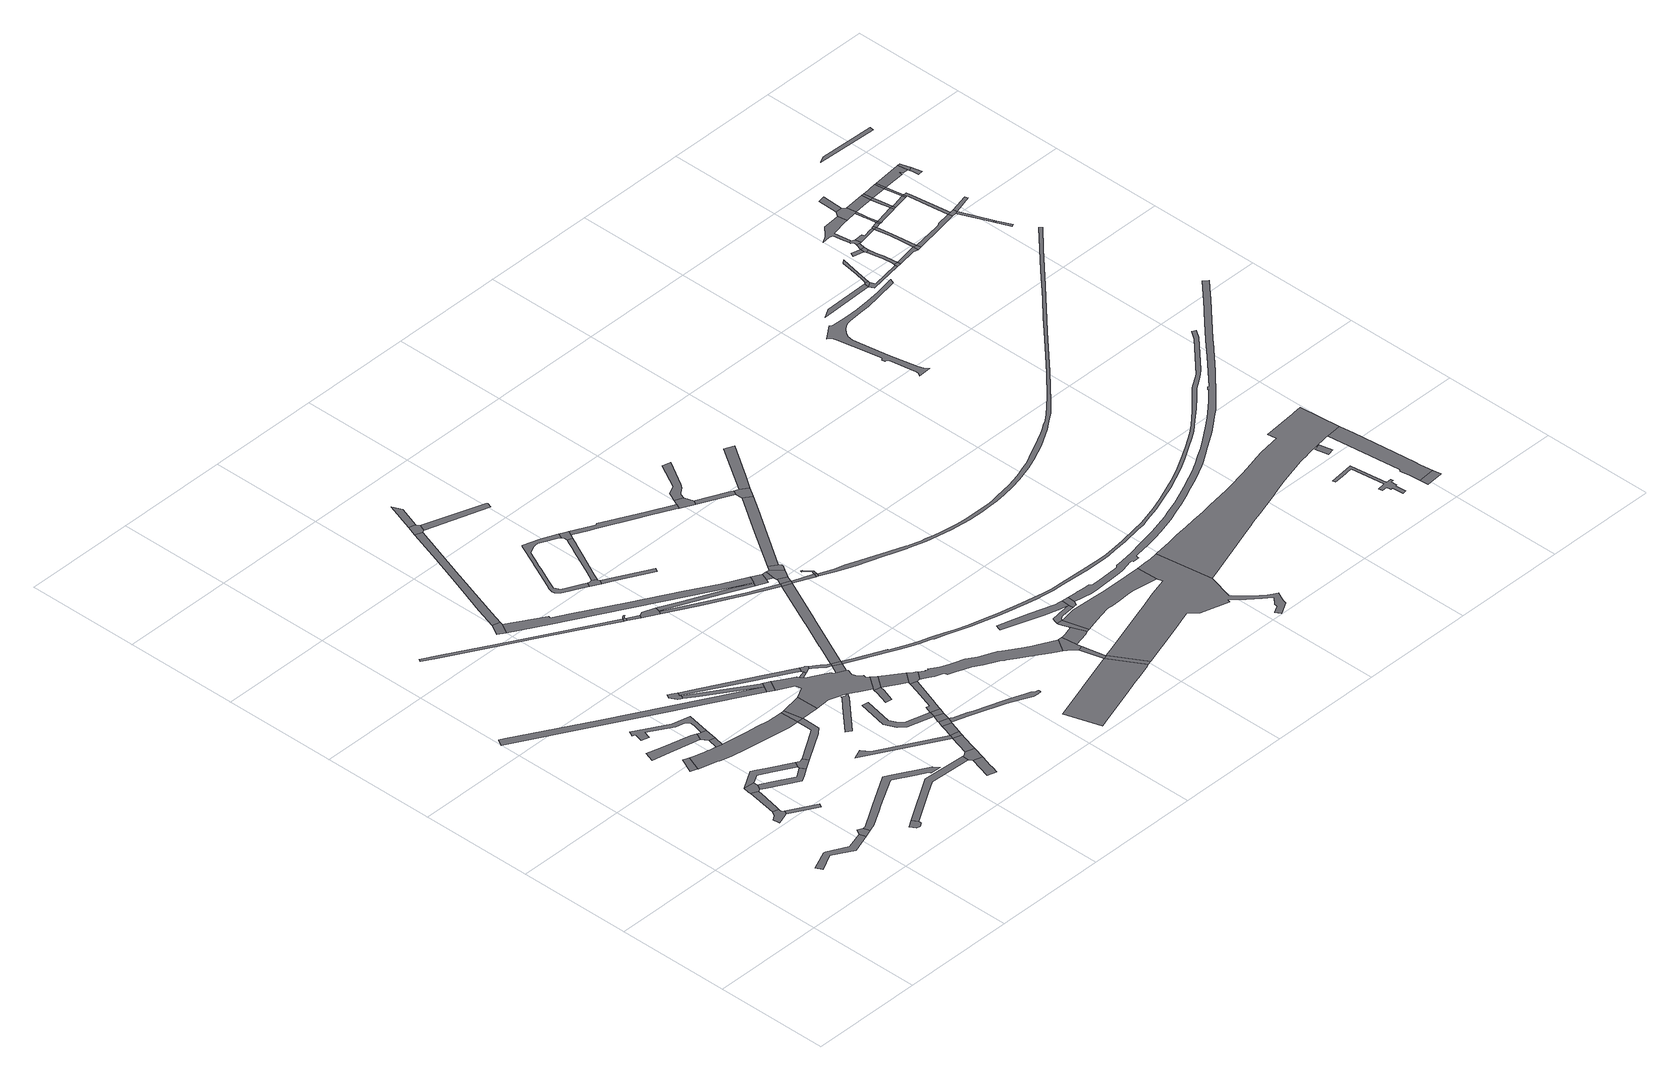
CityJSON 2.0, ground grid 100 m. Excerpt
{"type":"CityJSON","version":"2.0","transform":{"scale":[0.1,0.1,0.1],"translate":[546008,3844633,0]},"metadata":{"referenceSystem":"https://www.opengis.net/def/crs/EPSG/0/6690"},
"CityObjects":{
"road1":{"type":"Road","attributes":{"RoadStructureAttribute.sectionType":"1"},"geometry":[{"type":"MultiSurface","lod":"1","boundaries":[[[0,1,2,3,4,5,6,7,8]]]}]},
"road2":{"type":"Road","geometry":[{"type":"MultiSurface","lod":"1","boundaries":[[[9,10,11,12,13,14,15,16,17,18,19,20]]]}]},
"road3":{"type":"Road","attributes":{"RoadStructureAttribute.sectionType":"1"},"geometry":[{"type":"MultiSurface","lod":"1","boundaries":[[[21,22,9,20,23,24,25]]]}]},
"road4":{"type":"Road","geometry":[{"type":"MultiSurface","lod":"1","boundaries":[[[26,8,7,27,28]]]}]},
"road5":{"type":"Road","geometry":[{"type":"MultiSurface","lod":"1","boundaries":[[[29,30,18,17]]]}]},
"road6":{"type":"Road","geometry":[{"type":"MultiSurface","lod":"1","boundaries":[[[31,32,21,25,33,34,35]]]}]},
"road7":{"type":"Road","geometry":[{"type":"MultiSurface","lod":"1","boundaries":[[[36,37,38,39]]]}]},
"road8":{"type":"Road","geometry":[{"type":"MultiSurface","lod":"1","boundaries":[[[40,41,42,43,44,45]]]}]},
"road9":{"type":"Road","geometry":[{"type":"MultiSurface","lod":"1","boundaries":[[[46,47,48,49,50,51,52]]]}]},
"road10":{"type":"Road","attributes":{"RoadStructureAttribute.sectionType":"1"},"geometry":[{"type":"MultiSurface","lod":"1","boundaries":[[[53,54,55,34,33,56,57,58,59,60]]]}]},
"road11":{"type":"Road","attributes":{"RoadStructureAttribute.sectionType":"1"},"geometry":[{"type":"MultiSurface","lod":"1","boundaries":[[[61,62,63,31,35,64,65,66,67,68]]]}]},
"road12":{"type":"Road","attributes":{"RoadStructureAttribute.sectionType":"1"},"geometry":[{"type":"MultiSurface","lod":"1","boundaries":[[[69,70,71,72,73,74,75,76,77,78,79,80,81,82,83]]]}]},
"road13":{"type":"Road","geometry":[{"type":"MultiSurface","lod":"1","boundaries":[[[84,85,86,87]]]}]},
"road14":{"type":"Road","attributes":{"RoadStructureAttribute.sectionType":"1"},"geometry":[{"type":"MultiSurface","lod":"1","boundaries":[[[88,89,90,91,92,93,94,95,96,97]]]}]},
"road15":{"type":"Road","geometry":[{"type":"MultiSurface","lod":"1","boundaries":[[[98,52,51,84,87,83,82]]]}]},
"road16":{"type":"Road","attributes":{"RoadStructureAttribute.sectionType":"1"},"geometry":[{"type":"MultiSurface","lod":"1","boundaries":[[[99,100,101,102,103,104,105,106,107,108,109,110,111,112,113,28,27]]]}]},
"road17":{"type":"Road","geometry":[{"type":"MultiSurface","lod":"1","boundaries":[[[114,68,67,60,59,115,116]]]}]},
"road18":{"type":"Road","attributes":{"RoadStructureAttribute.sectionType":"1"},"geometry":[{"type":"MultiSurface","lod":"1","boundaries":[[[117,118,119,120,121,122,39,38,123,124,125,126,127,128,129,130,131,132,133,134,135,136,137,86,85]]]}]},
"road19":{"type":"Road","attributes":{"RoadStructureAttribute.sectionType":"1"},"geometry":[{"type":"MultiSurface","lod":"1","boundaries":[[[138,40,45,139,140,141,142,143]]]}]},
"road20":{"type":"Road","attributes":{"RoadStructureAttribute.sectionType":"1"},"geometry":[{"type":"MultiSurface","lod":"1","boundaries":[[[144,145,146,147,148,149,116,115]]]}]},
"road21":{"type":"Road","geometry":[{"type":"MultiSurface","lod":"1","boundaries":[[[150,151,152,153,154,155,156,157,158]]]}]},
"road22":{"type":"Road","attributes":{"RoadStructureAttribute.sectionType":"1"},"geometry":[{"type":"MultiSurface","lod":"1","boundaries":[[[159,160,161,162,163,164,165,166,167,168,169,170]]]}]},
"road23":{"type":"Road","geometry":[{"type":"MultiSurface","lod":"1","boundaries":[[[171,172,173,174,175]]]}]},
"road24":{"type":"Road","attributes":{"RoadStructureAttribute.sectionType":"1"},"geometry":[{"type":"MultiSurface","lod":"1","boundaries":[[[176,134,133,177]]]}]},
"road25":{"type":"Road","geometry":[{"type":"MultiSurface","lod":"1","boundaries":[[[178,179,156,155,180,97,181]]]}]},
"road26":{"type":"Road","attributes":{"RoadStructureAttribute.sectionType":"1"},"geometry":[{"type":"MultiSurface","lod":"1","boundaries":[[[182,183,184,185,186]]]}]},
"road27":{"type":"Road","attributes":{"RoadStructureAttribute.sectionType":"1"},"geometry":[{"type":"MultiSurface","lod":"1","boundaries":[[[187,176,177,188,189]]]}]},
"road28":{"type":"Road","attributes":{"RoadStructureAttribute.sectionType":"1"},"geometry":[{"type":"MultiSurface","lod":"1","boundaries":[[[190,191,192,193,194,195,196]]]}]},
"road29":{"type":"Road","geometry":[{"type":"MultiSurface","lod":"1","boundaries":[[[197,198,143,142,190,196,199]]]}]},
"road30":{"type":"Road","attributes":{"RoadStructureAttribute.sectionType":"1"},"geometry":[{"type":"MultiSurface","lod":"1","boundaries":[[[200,201,202,158,157,203,204,205,206,207]]]}]},
"road31":{"type":"Road","attributes":{"RoadStructureAttribute.sectionType":"1"},"geometry":[{"type":"MultiSurface","lod":"1","boundaries":[[[208,209,210,211,212,213,214,215,216]]]}]},
"road32":{"type":"Road","geometry":[{"type":"MultiSurface","lod":"1","boundaries":[[[181,97,96,217,218]]]}]},
"road33":{"type":"Road","attributes":{"RoadStructureAttribute.sectionType":"1"},"geometry":[{"type":"MultiSurface","lod":"1","boundaries":[[[185,197,199,219,220,221]]]}]},
"road34":{"type":"Road","geometry":[{"type":"MultiSurface","lod":"1","boundaries":[[[186,185,221,222,223]]]}]},
"road35":{"type":"Road","attributes":{"RoadStructureAttribute.sectionType":"1"},"geometry":[{"type":"MultiSurface","lod":"1","boundaries":[[[224,225,226,227,228,171,175,229,230,231]]]}]},
"road36":{"type":"Road","attributes":{"RoadStructureAttribute.sectionType":"1"},"geometry":[{"type":"MultiSurface","lod":"1","boundaries":[[[232,233,234,235,236,237,238,239,240,241]]]}]},
"road37":{"type":"Road","attributes":{"RoadStructureAttribute.sectionType":"1"},"geometry":[{"type":"MultiSurface","lod":"1","boundaries":[[[242,243,186,223,244,245]]]}]},
"road38":{"type":"Road","geometry":[{"type":"MultiSurface","lod":"1","boundaries":[[[246,242,245,247,248,249]]]}]},
"road39":{"type":"Road","geometry":[{"type":"MultiSurface","lod":"1","boundaries":[[[250,251,218,217,252,253,187,189,254,255,256,257,216,215,258,259,260,261,262,263,264,265,266,267,268,269,270,271,272,273,274,275,276,277,278,279,280,281,282,283,284,285]]]}]},
"road40":{"type":"Road","geometry":[{"type":"MultiSurface","lod":"1","boundaries":[[[286,287,285,284,288,289]]]}]},
"road41":{"type":"Road","geometry":[{"type":"MultiSurface","lod":"1","boundaries":[[[170,169,290,291,292]]]}]},
"road42":{"type":"Road","attributes":{"RoadStructureAttribute.sectionType":"1"},"geometry":[{"type":"MultiSurface","lod":"1","boundaries":[[[240,293,246,249,294]]]}]},
"road43":{"type":"Road","geometry":[{"type":"MultiSurface","lod":"1","boundaries":[[[295,296,297,298,170,292]]]}]},
"road44":{"type":"Road","geometry":[{"type":"MultiSurface","lod":"1","boundaries":[[[241,240,294,299]]]}]},
"road45":{"type":"Road","attributes":{"RoadStructureAttribute.sectionType":"1"},"geometry":[{"type":"MultiSurface","lod":"1","boundaries":[[[291,290,300,301,302]]]}]},
"road46":{"type":"Road","geometry":[{"type":"MultiSurface","lod":"1","boundaries":[[[303,304,305,306,307,308]]]}]},
"road47":{"type":"Road","geometry":[{"type":"MultiSurface","lod":"1","boundaries":[[[309,310,311,207,206,286,289,312,313]]]}]},
"road48":{"type":"Road","geometry":[{"type":"MultiSurface","lod":"1","boundaries":[[[314,315,316,302,301,317,318,319,320,321]]]}]},
"road49":{"type":"Road","attributes":{"RoadStructureAttribute.sectionType":"1"},"geometry":[{"type":"MultiSurface","lod":"1","boundaries":[[[322,323,324,325,326,327,313,312,328,329,330,331,332,333,334,335,336,337]]]}]},
"road50":{"type":"Road","geometry":[{"type":"MultiSurface","lod":"1","boundaries":[[[338,263,262,303,308,339]]]}]},
"road51":{"type":"Road","attributes":{"RoadStructureAttribute.sectionType":"1"},"geometry":[{"type":"MultiSurface","lod":"1","boundaries":[[[340,341,342,343,241,299,344,345,346]]]}]},
"road52":{"type":"Road","attributes":{"RoadStructureAttribute.sectionType":"1"},"geometry":[{"type":"MultiSurface","lod":"1","boundaries":[[[347,348,349,350,351,352,174,173,353,354,355,356,357,358,359]]]}]},
"road53":{"type":"Road","attributes":{"RoadStructureAttribute.sectionType":"7"},"geometry":[{"type":"MultiSurface","lod":"1","boundaries":[[[336,270,269,360]]]}]},
"road54":{"type":"Road","geometry":[{"type":"MultiSurface","lod":"1","boundaries":[[[337,336,360,361]]]}]},
"road55":{"type":"Road","attributes":{"RoadStructureAttribute.sectionType":"1"},"geometry":[{"type":"MultiSurface","lod":"1","boundaries":[[[362,339,308,363,364,365,366]]]}]},
"road56":{"type":"Road","geometry":[{"type":"MultiSurface","lod":"1","boundaries":[[[367,224,231,368,369,370]]]}]},
"road57":{"type":"Road","geometry":[{"type":"MultiSurface","lod":"1","boundaries":[[[371,372,373,374,375,376,377,378]]]}]},
"road58":{"type":"Road","attributes":{"RoadStructureAttribute.sectionType":"1"},"geometry":[{"type":"MultiSurface","lod":"1","boundaries":[[[379,380,381,382,383,384,385,386,387,388,389,390,391,392,393,394,395,396,397,398,399,400,401,402,403,404,405,406,249,248]]]}]},
"road59":{"type":"Road","geometry":[{"type":"MultiSurface","lod":"1","boundaries":[[[407,408,409,366,365,340,346,410,411,412,413,414,415,416,417]]]}]},
"road60":{"type":"Road","attributes":{"RoadStructureAttribute.sectionType":"1"},"geometry":[{"type":"MultiSurface","lod":"1","boundaries":[[[418,419,367,370]]]}]},
"road61":{"type":"Road","geometry":[{"type":"MultiSurface","lod":"1","boundaries":[[[420,421,422,423,424,425,426,427,428,429,430,431,432,433,374,373,434,435,436,437,438,439,440,441,442,443,444,445,446,447,448,449,450]]]}]},
"road62":{"type":"Road","geometry":[{"type":"MultiSurface","lod":"1","boundaries":[[[451,452,453,454,455,376,375]]]}]},
"road63":{"type":"Road","geometry":[{"type":"MultiSurface","lod":"1","boundaries":[[[456,457,458,459,460,461,371,378,462,463,464,465,466]]]}]},
"road64":{"type":"Road","attributes":{"RoadStructureAttribute.sectionType":"1"},"geometry":[{"type":"MultiSurface","lod":"1","boundaries":[[[467,468,321,320,469,470,471,472]]]}]},
"road65":{"type":"Road","attributes":{"RoadStructureAttribute.sectionType":"1"},"geometry":[{"type":"MultiSurface","lod":"1","boundaries":[[[473,318,317,474,475,476,477]]]}]},
"road66":{"type":"Road","attributes":{"RoadStructureAttribute.sectionType":"1"},"geometry":[{"type":"MultiSurface","lod":"1","boundaries":[[[478,479,480,369,368]]]}]},
"road67":{"type":"Road","attributes":{"RoadStructureAttribute.sectionType":"7"},"geometry":[{"type":"MultiSurface","lod":"1","boundaries":[[[476,481,482,483,484,485,337,361,486,487,488,489,490,491]]]}]},
"road68":{"type":"Road","geometry":[{"type":"MultiSurface","lod":"1","boundaries":[[[492,450,449,493,456,466,494,495]]]}]},
"road69":{"type":"Road","attributes":{"RoadStructureAttribute.sectionType":"1"},"geometry":[{"type":"MultiSurface","lod":"1","boundaries":[[[496,497,498,499,500,501,502,503,504,505,506,507,508,509,510,511,512,513,514,417,416,515,516,517,518,519,520,521,522,523,524,525,526,527,528,529,530,531,532,533,534,535,536,537,538,539,540,541]]]}]},
"road70":{"type":"Road","attributes":{"RoadStructureAttribute.sectionType":"1"},"geometry":[{"type":"MultiSurface","lod":"1","boundaries":[[[542,543,544,545,546,547,548,549,550,551,552]]]}]},
"road71":{"type":"Road","geometry":[{"type":"MultiSurface","lod":"1","boundaries":[[[359,358,472,471,553,554,555]]]}]},
"road72":{"type":"Road","geometry":[{"type":"MultiSurface","lod":"1","boundaries":[[[477,476,491,556]]]}]},
"road73":{"type":"Road","attributes":{"RoadStructureAttribute.sectionType":"1"},"geometry":[{"type":"MultiSurface","lod":"1","boundaries":[[[555,554,557,558,559]]]}]},
"road74":{"type":"Road","attributes":{"RoadStructureAttribute.sectionType":"7"},"geometry":[{"type":"MultiSurface","lod":"1","boundaries":[[[560,561,477,556,562]]]}]},
"road75":{"type":"Road","geometry":[{"type":"MultiSurface","lod":"1","boundaries":[[[559,558,560,562,563,564,565]]]}]},
"road76":{"type":"Road","attributes":{"RoadStructureAttribute.sectionType":"1"},"geometry":[{"type":"MultiSurface","lod":"1","boundaries":[[[566,556,491,567,568,569]]]}]},
"road77":{"type":"Road","attributes":{"RoadStructureAttribute.sectionType":"1"},"geometry":[{"type":"MultiSurface","lod":"1","boundaries":[[[570,565,564,571,572,573]]]}]},
"road78":{"type":"Road","geometry":[{"type":"MultiSurface","lod":"1","boundaries":[[[574,575,576,577,578,495,494,579,580,581,582,583,584,585]]]}]},
"road79":{"type":"Road","attributes":{"RoadStructureAttribute.sectionType":"1"},"geometry":[{"type":"MultiSurface","lod":"1","boundaries":[[[569,568,586,587]]]}]},
"road80":{"type":"Road","geometry":[{"type":"MultiSurface","lod":"1","boundaries":[[[588,589,590,591,592,593,594,595,569,587]]]}]},
"road81":{"type":"Road","geometry":[{"type":"MultiSurface","lod":"1","boundaries":[[[596,597,541,540,598,599,600,601,602]]]}]},
"road82":{"type":"Road","attributes":{"RoadStructureAttribute.sectionType":"1"},"geometry":[{"type":"MultiSurface","lod":"1","boundaries":[[[600,599,603,542,604]]]}]},
"road83":{"type":"Road","geometry":[{"type":"MultiSurface","lod":"1","boundaries":[[[605,604,542,552,606]]]}]},
"road84":{"type":"Road","attributes":{"RoadStructureAttribute.sectionType":"1"},"geometry":[{"type":"MultiSurface","lod":"1","boundaries":[[[607,608,609,610,611,612,613,614,615,602,601,616,617,618]]]}]},
"road85":{"type":"Road","attributes":{"RoadStructureAttribute.sectionType":"1"},"geometry":[{"type":"MultiSurface","lod":"1","boundaries":[[[619,620,621,622,623,624,625,626,627,628,629,630,631]]]}]},
"road86":{"type":"Road","attributes":{"RoadStructureAttribute.sectionType":"1"},"geometry":[{"type":"MultiSurface","lod":"1","boundaries":[[[632,633,570,573,634,635]]]}]},
"road87":{"type":"Road","geometry":[{"type":"MultiSurface","lod":"1","boundaries":[[[636,637,638,639,607,618,640,641]]]}]},
"road88":{"type":"Road","geometry":[{"type":"MultiSurface","lod":"1","boundaries":[[[642,585,584,643,644,645]]]}]},
"road89":{"type":"Road","attributes":{"RoadStructureAttribute.sectionType":"1"},"geometry":[{"type":"MultiSurface","lod":"1","boundaries":[[[630,646,647,648,649,650,651,636,641,652,653,654,655,656,657]]]}]},
"road90":{"type":"Road","attributes":{"RoadStructureAttribute.sectionType":"1"},"geometry":[{"type":"MultiSurface","lod":"1","boundaries":[[[658,644,643,659,660,661]]]}]},
"road91":{"type":"Road","attributes":{"RoadStructureAttribute.sectionType":"1"},"geometry":[{"type":"MultiSurface","lod":"1","boundaries":[[[662,663,664,665,666,667,668,669,670,642,645]]]}]},
"road92":{"type":"Road","geometry":[{"type":"MultiSurface","lod":"1","boundaries":[[[671,631,630,657,672,673,674,675,676]]]}]},
"road93":{"type":"Road","geometry":[{"type":"MultiSurface","lod":"1","boundaries":[[[661,660,632,635,677,678]]]}]},
"road94":{"type":"Road","attributes":{"RoadStructureAttribute.sectionType":"1"},"geometry":[{"type":"MultiSurface","lod":"1","boundaries":[[[679,680,681,682,683,684,685,686,641,640,687,688,689,690,691,692,693,694,695,696]]]}]},
"road95":{"type":"Road","geometry":[{"type":"MultiSurface","lod":"1","boundaries":[[[697,698,699,700,696,695,701,702,703,704,705,706,605,606,707,708,709,710,711,712,713,714,715,716,717,718,719,720,721,722,723,724,725,726,727,728,729,730,731,732,733,734,735,736]]]}]},
"road96":{"type":"Road","attributes":{"RoadStructureAttribute.sectionType":"1"},"geometry":[{"type":"MultiSurface","lod":"1","boundaries":[[[737,738,739,740,678,677]]]}]},
"road97":{"type":"Road","attributes":{"RoadStructureAttribute.sectionType":"1"},"geometry":[{"type":"MultiSurface","lod":"1","boundaries":[[[741,742,743,744,745,746,747,748,749,750,751,752,753,754,755,756,757,758,759,760,761,762,763,764,765,766,767,768,769,770,771,772,773,774,775,776,777,778,779,780,781,782,783,784,785,361,360,786,787,788,789,790,791,792,793,794,795,796,797,798,799,800,801,802,803,804,805,806,807,808,809,810,811,812,813,814,815,816,817,818,819,820,821,822,823,824,825,826,827,828,829,830,831,832]]]}]},
"road98":{"type":"Road","attributes":{"RoadStructureAttribute.sectionType":"1"},"geometry":[{"type":"MultiSurface","lod":"1","boundaries":[[[833,834,835,836,837,838,839,840,841,842,843,844,845,846,847,848,849,850,851,852,853,854,855,856,857,858,859,860,861,862,863,864,865,866,867,868,869,870,871,872,873,874,875,876,877,878,879,880,587,586,881,882,883,884,885,886,887,888,889,890,891,892,893,894,895,896,897,898,899,900,901,902,903,904,905,906,907,908,909,910,911]]]}]},
"road99":{"type":"Road","attributes":{"RoadStructureAttribute.sectionType":"1"},"geometry":[{"type":"MultiSurface","lod":"1","boundaries":[[[912,913,914,915,916,917,918,919,920,921,922,923,924,925,926,927,928,929,930,931,932,933,934,935,936,937,697,736,938,939,940,941,942,943,944,945,946,947,948,949,950,951,952,953,954,955,956,957,958,959,960,961,962,963]]]}]},
"road100":{"type":"Road","attributes":{"RoadStructureAttribute.sectionType":"1"},"geometry":[{"type":"MultiSurface","lod":"1","boundaries":[[[964,965,966,967,968,969,970,971,972,973,974,975,976,977,978,979,980,981,982,983,984,985,986,987,988,989,990,991,992,993,994,995,996,997,998,999,1000,1001,1002,1003,1004,1005,1006,1007,1008,1009,1010,1011,1012,1013,1014,1015,1016,1017,676,675,1018,1019,1020,1021,1022,1023,1024,1025,1026,1027,1028,1029,1030,1031,1032,1033,1034,1035,1036,1037,1038,1039,1040,1041,1042,1043,1044,1045,1046,1047,1048,1049,1050,1051,1052,1053,1054,1055,1056,1057,1058,1059,1060,1061,1062,1063,1064,1065,1066,1067,1068,1069,1070,1071]]]}]},
"road101":{"type":"Road","attributes":{"RoadStructureAttribute.sectionType":"1"},"geometry":[{"type":"MultiSurface","lod":"1","boundaries":[[[1072,1073,1074,1075,1076,1077,1078,1079,1080,1081,1082,1083,1084,1085,1086,1087,1088,1089,1090]]]}]},
"road102":{"type":"Road","attributes":{"RoadStructureAttribute.sectionType":"1"},"geometry":[{"type":"MultiSurface","lod":"1","boundaries":[[[1091,1092,1093,1094,1095,1096,1097,1098,1099,1100,1101,1102,1103,1104,1105,1106,1107,1108,1109,1110,1111,1112,1113,1114,1115,1116,1117,1118,1119,1120,1121,1122,1123,1124,1125,1126,1127,1128,1129,1130,1131,1132,1133]]]}]},
"road103":{"type":"Road","geometry":[{"type":"MultiSurface","lod":"1","boundaries":[[[1134,1135,1136,1137]]]}]},
"road104":{"type":"Road","attributes":{"RoadStructureAttribute.sectionType":"1"},"geometry":[{"type":"MultiSurface","lod":"1","boundaries":[[[1138,1139,1140,1141]]]}]},
"road105":{"type":"Road","geometry":[{"type":"MultiSurface","lod":"1","boundaries":[[[1142,1143,1144,1145]]]}]},
"road106":{"type":"Road","attributes":{"RoadStructureAttribute.sectionType":"1"},"geometry":[{"type":"MultiSurface","lod":"1","boundaries":[[[1146,1147,1148,963,962,1149,1150,1151,1152,1153,1143,1142]]]}]},
"road107":{"type":"Road","geometry":[{"type":"MultiSurface","lod":"1","boundaries":[[[1154,1138,1141,1155,1156]]]}]},
"road108":{"type":"Road","attributes":{"RoadStructureAttribute.sectionType":"1"},"geometry":[{"type":"MultiSurface","lod":"1","boundaries":[[[1157,1158,1159,1160,1161,1162,1163,1154,1156]]]}]},
"road109":{"type":"Road","attributes":{"RoadStructureAttribute.sectionType":"1"},"geometry":[{"type":"MultiSurface","lod":"1","boundaries":[[[1164,1165,1155,1141,1166,1167]]]}]},
"road110":{"type":"Road","attributes":{"RoadStructureAttribute.sectionType":"1"},"geometry":[{"type":"MultiSurface","lod":"1","boundaries":[[[1168,1169,1170,1171]]]}]},
"road111":{"type":"Road","geometry":[{"type":"MultiSurface","lod":"1","boundaries":[[[1172,1164,1167,1173,1174]]]}]},
"road112":{"type":"Road","attributes":{"RoadStructureAttribute.sectionType":"1"},"geometry":[{"type":"MultiSurface","lod":"1","boundaries":[[[1175,1176,1177,1178,1179,1180,1181,1182,1183,1172,1174]]]}]},
"road113":{"type":"Road","geometry":[{"type":"MultiSurface","lod":"1","boundaries":[[[1171,1170,1179,1178,1184]]]}]},
"road114":{"type":"Road","attributes":{"RoadStructureAttribute.sectionType":"1"},"geometry":[{"type":"MultiSurface","lod":"1","boundaries":[[[1185,1171,1184,1186]]]}]},
"road115":{"type":"Road","geometry":[{"type":"MultiSurface","lod":"1","boundaries":[[[1187,1188,1189,1190,1185,1186,1191,1192]]]}]},
"road116":{"type":"Road","attributes":{"RoadStructureAttribute.sectionType":"1"},"geometry":[{"type":"MultiSurface","lod":"1","boundaries":[[[1193,1194,1174,1173,1195,1196,1197]]]}]},
"road117":{"type":"Road","attributes":{"RoadStructureAttribute.sectionType":"1"},"geometry":[{"type":"MultiSurface","lod":"1","boundaries":[[[1198,1199,1200,1201,1202,1203,1204,1205,1206,1207,1208,1188,1187,1209,1210,1211,1212]]]}]},
"road118":{"type":"Road","attributes":{"RoadStructureAttribute.sectionType":"1"},"geometry":[{"type":"MultiSurface","lod":"1","boundaries":[[[1213,1214,1215,1192,1191,1216,1217,1218]]]}]},
"road119":{"type":"Road","geometry":[{"type":"MultiSurface","lod":"1","boundaries":[[[1193,1197,1219,1220]]]}]},
"road120":{"type":"Road","attributes":{"RoadStructureAttribute.sectionType":"1"},"geometry":[{"type":"MultiSurface","lod":"1","boundaries":[[[1221,1222,1223,1217,1224,1225,1226,1193,1220]]]}]},
"road121":{"type":"Road","geometry":[{"type":"MultiSurface","lod":"1","boundaries":[[[1227,1228,1218,1217,1223]]]}]},
"road122":{"type":"Road","attributes":{"RoadStructureAttribute.sectionType":"1"},"geometry":[{"type":"MultiSurface","lod":"1","boundaries":[[[1229,1227,1223,1230]]]}]},
"road123":{"type":"Road","geometry":[{"type":"MultiSurface","lod":"1","boundaries":[[[1231,1232,1198,1212,1233,1234,1235]]]}]},
"road124":{"type":"Road","geometry":[{"type":"MultiSurface","lod":"1","boundaries":[[[1236,1229,1230,1237]]]}]},
"road125":{"type":"Road","geometry":[{"type":"MultiSurface","lod":"1","boundaries":[[[1238,1239,1240,1241,1234,1233,1242,1243,1244,1245,1229,1236]]]}]},
"road126":{"type":"Road","attributes":{"RoadStructureAttribute.sectionType":"1"},"geometry":[{"type":"MultiSurface","lod":"1","boundaries":[[[1246,1247,1232,1231]]]}]},
"road127":{"type":"Road","attributes":{"RoadStructureAttribute.sectionType":"1"},"geometry":[{"type":"MultiSurface","lod":"1","boundaries":[[[1248,1249,1250,1251,1220,1219,1252,1253]]]}]},
"road128":{"type":"Road","attributes":{"RoadStructureAttribute.sectionType":"1"},"geometry":[{"type":"MultiSurface","lod":"1","boundaries":[[[1254,1255,1236,1237,1256,1257,1258]]]}]},
"road129":{"type":"Road","attributes":{"RoadStructureAttribute.sectionType":"1"},"geometry":[{"type":"MultiSurface","lod":"1","boundaries":[[[1259,1235,1234,1260,1261]]]}]},
"road130":{"type":"Road","geometry":[{"type":"MultiSurface","lod":"1","boundaries":[[[1262,1254,1258,1263]]]}]},
"road131":{"type":"Road","geometry":[{"type":"MultiSurface","lod":"1","boundaries":[[[1264,1265,1266,1261,1267,1268,1254,1262]]]}]},
"road132":{"type":"Road","geometry":[{"type":"MultiSurface","lod":"1","boundaries":[[[1269,1259,1261,1266]]]}]},
"road133":{"type":"Road","attributes":{"RoadStructureAttribute.sectionType":"1"},"geometry":[{"type":"MultiSurface","lod":"1","boundaries":[[[1270,1271,1262,1263,1272,1273]]]}]},
"road134":{"type":"Road","attributes":{"RoadStructureAttribute.sectionType":"1"},"geometry":[{"type":"MultiSurface","lod":"1","boundaries":[[[1274,1275,1276,1269,1266,1277]]]}]},
"road135":{"type":"Road","geometry":[{"type":"MultiSurface","lod":"1","boundaries":[[[1278,1279,1248,1253,1280,1281]]]}]},
"road136":{"type":"Road","attributes":{"RoadStructureAttribute.sectionType":"1"},"geometry":[{"type":"MultiSurface","lod":"1","boundaries":[[[1282,1283,1284,1285,1286,1287,1288,1289,1248,1279]]]}]},
"road137":{"type":"Road","geometry":[{"type":"MultiSurface","lod":"1","boundaries":[[[1285,1270,1273,1286]]]}]},
"road138":{"type":"Road","geometry":[{"type":"MultiSurface","lod":"1","boundaries":[[[1290,1291,1277,1292,1270,1285]]]}]},
"road139":{"type":"Road","attributes":{"RoadStructureAttribute.sectionType":"1"},"geometry":[{"type":"MultiSurface","lod":"1","boundaries":[[[1281,1280,1293,1294]]]}]},
"road140":{"type":"Road","geometry":[{"type":"MultiSurface","lod":"1","boundaries":[[[1295,1274,1277,1291]]]}]},
"road141":{"type":"Road","geometry":[{"type":"MultiSurface","lod":"1","boundaries":[[[1294,1293,1296,1297]]]}]},
"road142":{"type":"Road","attributes":{"RoadStructureAttribute.sectionType":"1"},"geometry":[{"type":"MultiSurface","lod":"1","boundaries":[[[1298,1299,1297,1296]]]}]},
"road143":{"type":"Road","attributes":{"RoadStructureAttribute.sectionType":"1"},"geometry":[{"type":"MultiSurface","lod":"1","boundaries":[[[1300,1278,1281,1301]]]}]},
"road144":{"type":"Road","attributes":{"RoadStructureAttribute.sectionType":"1"},"geometry":[{"type":"MultiSurface","lod":"1","boundaries":[[[1302,1303,1295,1291,1304,1305,1306,1307]]]}]},
"road145":{"type":"Road","geometry":[{"type":"MultiSurface","lod":"1","boundaries":[[[1308,1309,1310,1311,1312,1313,1314]]]}]},
"road146":{"type":"Road","geometry":[{"type":"MultiSurface","lod":"1","boundaries":[[[1315,1302,1307,1310,1309,1316,1317,1316]]]}]},
"road147":{"type":"Road","attributes":{"RoadStructureAttribute.sectionType":"1"},"geometry":[{"type":"MultiSurface","lod":"1","boundaries":[[[1318,1319,1320,1321]]]}]}
},
"vertices":[
[889,463,0],[719,553,0],[700,555,0],[527,476,0],[556,426,0],[709,499,0],[888,397,0],[1060,458,0],[1042,509,0],
[796,1163,0],[777,1127,0],[775,1122,0],[767,1117,0],[732,1095,0],[739,1038,0],[825,1066,0],[845,1073,0],[851,1075,0],[869,1107,0],[846,1121,0],[852,1151,0],
[850,1435,0],[835,1360,0],[857,1176,0],[900,1376,0],[906,1406,0],
[1072,561,0],[1133,484,0],[1114,537,0],
[1086,941,0],[1108,972,0],
[858,1511,0],[846,1452,0],[927,1418,0],[957,1467,0],[955,1501,0],
[797,2075,0],[734,1940,0],[790,1919,0],[845,2055,0],
[1429,343,0],[1358,300,0],[1389,249,0],[1419,244,0],[1454,266,0],[1459,293,0],
[1049,2224,0],[787,2292,0],[664,2325,0],[634,2237,0],[826,2195,0],[1062,2144,0],[1088,2208,0],
[1235,1324,0],[1225,1317,0],[1053,1414,0],[970,1393,0],[1219,1255,0],[1271,1286,0],[1345,1331,0],[1317,1378,0],
[1161,1545,0],[1066,1597,0],[1036,1614,0],[1037,1548,0],[1100,1514,0],[1146,1488,0],[1319,1393,0],[1346,1443,0],
[1212,2388,0],[1054,2426,0],[768,2591,0],[746,2543,0],[773,2533,0],[754,2461,0],[822,2439,0],[839,2502,0],[1047,2381,0],[1127,2360,0],[1143,2345,0],[1153,2325,0],[1148,2285,0],[1127,2195,0],[1171,2186,0],
[1098,2089,0],[1077,1997,0],[1130,1986,0],[1148,2075,0],
[1689,2309,0],[712,2854,0],[79,3212,0],[35,3237,0],[3,3179,0],[677,2800,0],[1102,2561,0],[1639,2263,0],[1811,2168,0],[1842,2225,0],
[1122,2195,0],
[1192,505,0],[1354,599,0],[1404,628,0],[1662,777,0],[1678,775,0],[1836,687,0],[1931,634,0],[1942,619,0],[2037,615,0],[1999,660,0],[1706,825,0],[1661,850,0],[1354,668,0],[1307,640,0],[1136,539,0],
[1380,1424,0],[1438,1387,0],[1410,1434,0],
[1030,2007,0],[1010,2011,0],[1006,2012,0],[968,2019,0],[943,2025,0],[891,2037,0],[798,1916,0],[967,1868,0],[974,1866,0],[987,1863,0],[994,1861,0],[1072,1839,0],[1205,1817,0],[1497,1773,0],[1515,1771,0],[1618,1755,0],[1706,1758,0],[1702,1918,0],[1568,1923,0],[1464,1940,0],[1355,1954,0],
[1856,602,0],[1767,480,0],[1797,498,0],[1867,541,0],[2244,522,0],[2247,582,0],
[1707,1549,0],[1765,1595,0],[1763,1755,0],[1706,1755,0],[1708,1620,0],[1682,1600,0],
[1309,2668,0],[1281,2684,0],[1262,2651,0],[1292,2592,0],[1315,2579,0],[1325,2572,0],[1345,2602,0],[1336,2618,0],[1350,2645,0],
[1241,3803,0],[954,3965,0],[672,4126,0],[479,4238,0],[331,4323,0],[317,4298,0],[413,4242,0],[806,4022,0],[1139,3835,0],[1503,3629,0],[1699,3518,0],[1713,3544,0],
[996,4200,0],[940,4100,0],[1004,4063,0],[1056,4154,0],[1064,4180,0],
[1735,1923,0],[1762,1759,0],
[1851,2267,0],[1420,2552,0],[1410,2515,0],[1861,2261,0],
[1824,1121,0],[1773,1190,0],[1686,1152,0],[2353,782,0],[2366,820,0],
[1919,1954,0],[1763,1759,0],[1924,1763,0],
[2261,490,0],[2205,293,0],[2283,271,0],[2299,328,0],[2312,373,0],[2321,402,0],[2340,466,0],
[2296,603,0],[2261,581,0],[2374,580,0],
[1797,2400,0],[1432,2600,0],[1371,2634,0],[1423,2567,0],[1633,2445,0],[2127,2172,0],[2162,2148,0],[2184,2188,0],
[2176,1708,0],[2144,1720,0],[2141,1711,0],[2065,1635,0],[1861,1420,0],[1908,1388,0],[2175,1671,0],[2205,1712,0],[2199,1716,0],
[1869,2136,0],[1921,2230,0],
[2378,595,0],[2418,726,0],[2429,759,0],
[2435,779,0],[2444,803,0],
[1390,5353,0],[1301,5091,0],[1214,4834,0],[1147,4642,0],[1061,4395,0],[1100,4302,0],[1277,4826,0],[1452,5332,0],
[2246,1173,0],[2210,1206,0],[2180,1278,0],[2233,1529,0],[2178,1541,0],[2121,1272,0],[2163,1173,0],[2218,1122,0],[2445,1060,0],[2464,1115,0],
[2403,937,0],[2386,883,0],[2476,903,0],[2479,912,0],
[2421,990,0],[2484,920,0],[2485,924,0],[2501,964,0],
[2095,2129,0],[2007,2179,0],[2009,2059,0],[2018,2006,0],[2052,1767,0],[2150,1736,0],[2170,1730,0],[2198,1717,0],[2216,1706,0],[2273,1673,0],[2275,1672,0],[2358,1624,0],[2376,1614,0],[2463,1729,0],[2439,1746,0],[2447,1774,0],[2408,1804,0],[2393,1850,0],[2408,1899,0],[2400,1908,0],[2330,1945,0],[2328,1946,0],[2324,1946,0],[2321,1946,0],[2319,1947,0],[2316,1948,0],[2315,1949,0],[2313,1953,0],[2308,1961,0],[2304,1968,0],[2299,1975,0],[2293,1979,0],[2175,2045,0],[2130,2070,0],[2115,2084,0],[2105,2109,0],
[2172,2132,0],[2107,2110,0],[2118,2086,0],[2177,2110,0],
[1722,3505,0],[1736,3530,0],[1729,3539,0],
[2424,1001,0],[2524,1034,0],
[1735,3548,0],[1758,3561,0],[1752,3566,0],[1732,3559,0],
[2542,1089,0],
[1744,3493,0],[1817,3453,0],[1831,3479,0],
[2372,1597,0],[2364,1561,0],[2324,1437,0],[2379,1426,0],[2421,1547,0],[2428,1584,0],
[2229,2163,0],[2224,2166,0],[2220,2168,0],[2226,2129,0],[2245,2151,0],
[1867,3492,0],[1854,3487,0],[1841,3478,0],[1950,3380,0],[1964,3403,0],[1961,3411,0],[1966,3413,0],[1974,3452,0],
[2360,2060,0],[2346,2069,0],[2332,2079,0],[2318,2091,0],[2292,2114,0],[2272,2130,0],[2228,2127,0],[2245,2115,0],[2259,2103,0],[2281,2084,0],[2323,2048,0],[2330,2042,0],[2338,2037,0],[2364,2024,0],[2367,2022,0],[2380,2050,0],
[2478,1717,0],[2510,1693,0],
[2609,1454,0],[2578,1362,0],[2514,1170,0],[2486,1179,0],[2565,1158,0],[2568,1164,0],[2665,1435,0],
[2520,3292,0],[2268,3434,0],[1887,3647,0],[1503,3862,0],[1354,3943,0],[1362,3966,0],[1300,3893,0],[1632,3707,0],[2069,3464,0],[2388,3287,0],[2607,3172,0],[2694,3127,0],[2725,3190,0],
[2438,1987,0],
[2451,2014,0],
[2611,1617,0],[2544,1516,0],[2577,1497,0],[2616,1475,0],[2682,1563,0],
[1423,5449,0],[1474,5340,0],[1497,5401,0],[1482,5429,0],
[1893,4024,0],[1871,4019,0],[1851,4024,0],[1831,3985,0],[1913,3942,0],[1931,3977,0],[1924,3990,0],[1926,4000,0],
[2492,922,0],[2501,919,0],[2639,873,0],[2685,855,0],[2915,775,0],[2970,753,0],[3083,704,0],[3127,682,0],[3147,679,0],[3152,679,0],[3162,678,0],[3171,678,0],[3201,680,0],[3202,693,0],[3204,705,0],[3203,705,0],[3181,708,0],[3164,719,0],[3151,728,0],[3101,747,0],[2990,791,0],[2927,813,0],[2697,891,0],[2652,908,0],[2529,949,0],[2520,954,0],[2516,956,0],[2515,957,0],
[2739,1520,0],[2728,1528,0],[2696,1553,0],[2666,1436,0],[2668,1437,0],[2672,1438,0],[2678,1439,0],[2689,1441,0],[2693,1440,0],[2696,1440,0],[2750,1512,0],
[1551,5626,0],[1511,5709,0],
[1995,4638,0],[1844,4684,0],[1837,4678,0],[1740,4473,0],[1738,4470,0],[1712,4413,0],[1623,4225,0],[1604,4186,0],[1592,4146,0],[1597,4124,0],[1610,4104,0],[1628,4089,0],[1679,4062,0],[1792,4004,0],[1803,4047,0],[1704,4096,0],[1657,4119,0],[1632,4172,0],[1665,4242,0],[1738,4399,0],[1760,4447,0],[1762,4450,0],[1820,4576,0],[1855,4594,0],[1887,4609,0],[1915,4614,0],[1940,4615,0],[1983,4597,0],[2093,4544,0],[2106,4534,0],[2126,4578,0],
[1997,3899,0],[2304,3741,0],[2323,3774,0],[1983,3949,0],[1951,3965,0],
[2119,4486,0],[2109,4464,0],[2066,4376,0],[2059,4361,0],[2026,4294,0],[1937,4112,0],[1953,4054,0],[2069,4284,0],[2113,4371,0],[2122,4391,0],[2160,4466,0],
[2539,3196,0],[2167,3364,0],[2439,3199,0],[2588,3131,0],[2675,3091,0],[2689,3120,0],
[2562,3084,0],[2214,3231,0],[2538,3067,0],[2803,2941,0],[2816,2968,0],
[2020,5169,0],[2031,5213,0],[2026,5222,0],
[2610,2531,0],[2603,2516,0],[2600,2509,0],[2479,2256,0],[2472,2242,0],[2547,2215,0],[2554,2228,0],[2672,2474,0],[2676,2482,0],[2682,2496,0],[2883,2912,0],
[2188,4550,0],[2118,4509,0],[2181,4507,0],[2199,4544,0],
[3589,1082,0],[3559,1097,0],[3520,1117,0],[3507,1127,0],[3343,1235,0],[3340,1236,0],[3332,1240,0],[3307,1251,0],[3297,1255,0],[3292,1258,0],[3185,1301,0],[3102,1355,0],[3011,1389,0],[2990,1396,0],[2908,1427,0],[2828,1482,0],[2821,1468,0],[2798,1481,0],[2798,1475,0],[2709,1433,0],[2723,1425,0],[2797,1384,0],[2799,1383,0],[2856,1361,0],[2865,1357,0],[2871,1353,0],[2876,1347,0],[2880,1339,0],[2881,1333,0],[2881,1328,0],[2951,1301,0],[2994,1285,0],[3068,1257,0],[3141,1210,0],[3249,1161,0],[3261,1153,0],[3292,1133,0],[3303,1126,0],[3371,1082,0],[3466,1020,0],[3476,1013,0],[3485,1007,0],[3530,978,0],[3594,937,0],[3665,891,0],[3741,1007,0],
[3812,605,0],[3445,488,0],[3197,407,0],[3119,382,0],[3220,70,0],[3304,97,0],[3612,195,0],[3768,246,0],[3818,262,0],[3963,309,0],[3983,315,0],
[2769,3047,0],[2784,3080,0],[2810,3147,0],
[2894,2936,0],
[2792,3076,0],[2835,3055,0],[2848,3143,0],
[2840,3025,0],[2835,3008,0],[2919,2987,0],
[2932,3013,0],[2963,3060,0],[2881,3140,0],
[2905,2932,0],[2890,2910,0],[3061,2833,0],[3075,2864,0],
[2907,3179,0],[2990,3100,0],[2987,3115,0],[2974,3135,0],
[2761,4280,0],[2455,4434,0],[2409,4457,0],[2396,4449,0],[2381,4456,0],[2319,4440,0],[2367,4417,0],[2658,4277,0],[2743,4240,0],[2937,4145,0],[2961,4133,0],[2982,4175,0],
[3080,2825,0],[3092,2853,0],
[3099,2894,0],[3098,2899,0],[3047,2963,0],[3034,2966,0],[3031,2953,0],[3044,2946,0],[3088,2889,0],[3084,2887,0],
[3756,1005,0],[3748,1006,0],[3726,851,0],[3755,813,0],[3802,823,0],[3793,868,0],[3779,1006,0],
[3786,700,0],[3843,615,0],
[3847,617,0],[4023,328,0],
[3911,1040,0],[3902,1037,0],[3884,1030,0],[3880,1028,0],[3874,1026,0],[3826,1013,0],[3821,1012,0],[3796,1008,0],[3790,1007,0],[3863,885,0],[3929,902,0],[3960,914,0],
[4082,1302,0],[4037,1309,0],[4012,1313,0],[3825,1374,0],[3659,1425,0],[3550,1454,0],[3541,1428,0],[3531,1402,0],[3533,1401,0],[3879,1280,0],[4002,1249,0],[4094,1231,0],[4101,1300,0],
[3372,3874,0],[3135,3527,0],[3351,3691,0],[3442,3828,0],
[3877,1145,0],[3879,1133,0],[3879,1126,0],[3895,1083,0],[3990,925,0],[3932,1142,0],
[3004,4224,0],[3080,4076,0],[3100,4116,0],[3074,4191,0],
[3974,1214,0],[3955,1211,0],[3927,1207,0],[3925,1207,0],[3897,1200,0],[3885,1178,0],[3940,1161,0],[3955,1169,0],[3962,1173,0],[3966,1175,0],[3978,1176,0],[4098,1188,0],
[3355,3996,0],[3151,4041,0],[3369,3936,0],[3389,3979,0],
[3091,4236,0],[3103,4249,0],[3126,4264,0],[3150,4284,0],[3175,4317,0],[3318,4551,0],[3243,4565,0],[3120,4341,0],[3043,4306,0],
[4125,1297,0],[4118,1190,0],[4137,1192,0],[4152,1222,0],[4155,1228,0],[4159,1295,0],
[3499,3915,0],[3431,3960,0],
[4726,1154,0],[4648,1153,0],[4646,1153,0],[4410,1151,0],[4279,1156,0],[4077,1166,0],[4002,1153,0],[3947,1144,0],[4067,946,0],[4174,971,0],[4257,990,0],[4267,993,0],[4326,987,0],[4388,990,0],[4486,995,0],[4546,998,0],[4770,967,0],[4765,1155,0],
[4984,1169,0],[4912,1159,0],[4863,1158,0],[4812,1156,0],[4784,914,0],[4625,868,0],[4623,867,0],[4452,812,0],[4421,802,0],[3911,637,0],[4207,387,0],[4434,460,0],[4522,489,0],[4621,522,0],[4695,452,0],[4940,382,0],[4949,413,0],[5047,314,0],[5090,272,0],[5135,233,0],[5168,205,0],[5193,187,0],[5206,178,0],[5146,115,0],[5146,113,0],[5140,86,0],[5118,74,0],[5076,50,0],[5101,5,0],[5216,71,0],[5226,102,0],[5265,185,0],[5266,186,0],[5247,197,0],[5213,218,0],[5193,231,0],[5147,270,0],[5112,297,0],[4989,431,0],[5053,665,0],
[3578,4033,0],[3782,4335,0],[3702,4372,0],[3517,4093,0],
[7098,2781,0],[7077,2749,0],[7045,2706,0],[6966,2628,0],[6748,2408,0],[6609,2317,0],[6403,2127,0],[6284,2026,0],[6222,1978,0],[6150,1932,0],[6054,1871,0],[5942,1808,0],[5832,1746,0],[5725,1695,0],[5623,1652,0],[5489,1598,0],[5362,1554,0],[5225,1515,0],[5168,1500,0],[5100,1489,0],[4933,1463,0],[4801,1446,0],[4728,1438,0],[4671,1438,0],[4511,1438,0],[4251,1451,0],[4151,1457,0],[4076,1467,0],[3985,1481,0],[3875,1502,0],[3773,1524,0],[3662,1547,0],[3552,1579,0],[3420,1614,0],[3301,1654,0],[3231,1681,0],[3133,1715,0],[3111,1723,0],[3020,1750,0],[2943,1782,0],[2862,1818,0],[2795,1846,0],[2795,1856,0],[2569,1957,0],[2544,1969,0],[2555,1931,0],[2795,1821,0],[2853,1794,0],[2935,1759,0],[3012,1728,0],[3102,1699,0],[3123,1687,0],[3222,1656,0],[3292,1631,0],[3411,1590,0],[3545,1554,0],[3655,1525,0],[3768,1499,0],[3871,1477,0],[3981,1456,0],[4073,1442,0],[4148,1432,0],[4248,1426,0],[4509,1413,0],[4671,1413,0],[4731,1413,0],[4803,1421,0],[4938,1438,0],[5105,1464,0],[5173,1475,0],[5233,1491,0],[5370,1529,0],[5497,1576,0],[5631,1627,0],[5738,1673,0],[5845,1724,0],[5954,1785,0],[6066,1851,0],[6166,1912,0],[6240,1958,0],[6339,2041,0],[6446,2127,0],[6550,2219,0],[6619,2282,0],[6649,2304,0],[6659,2311,0],[6696,2335,0],[6736,2363,0],[6768,2386,0],[6808,2421,0],[7078,2691,0],[7127,2762,0],
[7224,4451,0],[6863,4097,0],[6687,3917,0],[6622,3851,0],[6468,3700,0],[6348,3579,0],[6218,3448,0],[6002,3231,0],[5795,3033,0],[5709,2959,0],[5637,2899,0],[5577,2853,0],[5528,2824,0],[5487,2796,0],[5443,2772,0],[5375,2737,0],[5261,2681,0],[5176,2640,0],[5110,2611,0],[5052,2590,0],[5000,2570,0],[4949,2554,0],[4898,2542,0],[4833,2528,0],[4768,2516,0],[4681,2502,0],[4632,2493,0],[4575,2488,0],[4516,2487,0],[4475,2486,0],[4370,2488,0],[4319,2488,0],[4238,2496,0],[4130,2508,0],[4083,2516,0],[4017,2528,0],[3950,2546,0],[3904,2553,0],[3869,2564,0],[3793,2590,0],[3784,2593,0],[3663,2640,0],[3590,2668,0],[3498,2703,0],[3477,2711,0],[3386,2746,0],[3309,2775,0],[3224,2796,0],[3213,2765,0],[3292,2730,0],[3370,2703,0],[3462,2672,0],[3484,2664,0],[3577,2633,0],[3651,2607,0],[3773,2566,0],[3777,2564,0],[3927,2523,0],[4153,2477,0],[4333,2459,0],[4407,2458,0],[4468,2458,0],[4558,2460,0],[4638,2465,0],[4732,2476,0],[4830,2491,0],[4934,2515,0],[5085,2560,0],[5180,2598,0],[5339,2672,0],[5513,2772,0],[5592,2828,0],[5668,2882,0],[5769,2974,0],[6030,3230,0],[6364,3564,0],[6751,3946,0],[7063,4256,0],[7243,4431,0],
[6985,1573,0],[6913,1566,0],[6893,1564,0],[6589,1534,0],[6598,1452,0],[6578,1449,0],[6574,1449,0],[6535,1444,0],[6484,1436,0],[6397,1419,0],[6333,1406,0],[6187,1368,0],[6110,1350,0],[5947,1316,0],[5920,1309,0],[5895,1305,0],[5752,1283,0],[5684,1272,0],[5587,1256,0],[5471,1240,0],[5364,1225,0],[5338,1222,0],[5247,1209,0],[5173,1197,0],[5077,1182,0],[5070,1181,0],[5132,692,0],[5240,728,0],[5402,783,0],[5580,842,0],[5630,859,0],[5705,883,0],[5753,899,0],[5857,932,0],[6046,991,0],[6148,1025,0],[6243,1056,0],[6321,1080,0],[6399,1102,0],[6479,1122,0],[6512,1130,0],[6550,1139,0],[6592,1147,0],[6623,1153,0],[6626,1154,0],[6655,1159,0],[6715,1170,0],[6762,1178,0],[6808,1185,0],[6855,1192,0],[6878,1195,0],[7021,1209,0],
[7590,3132,0],[7475,3016,0],[7457,2997,0],[7439,2979,0],[7333,2874,0],[7160,2699,0],[7101,2640,0],[7094,2633,0],[6955,2492,0],[6707,2238,0],[6697,2245,0],[6675,2225,0],[6682,2217,0],[6668,2205,0],[6649,2188,0],[6598,2143,0],[6583,2129,0],[6521,2073,0],[6422,1992,0],[6323,1919,0],[6211,1840,0],[6124,1782,0],[6045,1736,0],[5963,1688,0],[5923,1665,0],[5908,1655,0],[5809,1609,0],[5699,1558,0],[5620,1522,0],[5520,1483,0],[5413,1447,0],[5351,1424,0],[5253,1398,0],[5161,1375,0],[5091,1362,0],[4987,1338,0],[4875,1316,0],[4752,1298,0],[4684,1293,0],[4679,1285,0],[4672,1280,0],[4665,1275,0],[4657,1273,0],[4596,1270,0],[4449,1264,0],[4407,1265,0],[4391,1268,0],[4384,1273,0],[4380,1275,0],[4370,1284,0],[4327,1286,0],[4265,1290,0],[4259,1290,0],[4247,1291,0],[4200,1221,0],[4254,1211,0],[4302,1201,0],[4364,1203,0],[4635,1213,0],[4672,1218,0],[4781,1244,0],[4786,1246,0],[4792,1246,0],[4797,1245,0],[4800,1243,0],[4803,1242,0],[4806,1239,0],[4807,1231,0],[4845,1231,0],[4861,1232,0],[4862,1235,0],[4862,1250,0],[4864,1257,0],[4865,1261,0],[4868,1263,0],[4895,1267,0],[4957,1275,0],[5022,1286,0],[5112,1304,0],[5199,1323,0],[5277,1344,0],[5354,1369,0],[5453,1403,0],[5541,1434,0],[5630,1470,0],[5725,1513,0],[5824,1559,0],[5909,1600,0],[5964,1628,0],[6023,1661,0],[6093,1707,0],[6167,1755,0],[6234,1795,0],[6321,1854,0],[6401,1912,0],[6468,1963,0],[6540,2018,0],[6606,2079,0],[6663,2130,0],[6869,2329,0],[7114,2577,0],[7126,2592,0],[7131,2597,0],[7138,2604,0],[7379,2844,0],[7476,2942,0],[7512,2979,0],[7627,3095,0],
[6712,798,0],[6747,496,0],[6678,487,0],[6682,452,0],[6733,456,0],[6738,416,0],[6753,419,0],[6764,319,0],[6797,322,0],[6788,419,0],[6806,422,0],[6800,474,0],[6822,477,0],[6820,497,0],[6772,494,0],[6734,828,0],[6514,804,0],[6517,776,0],[6604,786,0],
[6022,4835,0],[5842,4801,0],[5717,4785,0],[5592,4776,0],[5480,4775,0],[5380,4776,0],[5340,4778,0],[5320,4783,0],[5305,4795,0],[5181,4704,0],[5196,4694,0],[5211,4677,0],[5221,4640,0],[5250,4498,0],[5295,4258,0],[5295,4248,0],[5288,4238,0],[5278,4233,0],[5283,4203,0],[5296,4203,0],[5303,4198,0],[5311,4188,0],[5351,3949,0],[5346,3924,0],[5334,3898,0],[5449,3905,0],[5426,3927,0],[5418,3942,0],[5405,3987,0],[5353,4241,0],[5305,4523,0],[5302,4556,0],[5304,4586,0],[5309,4608,0],[5331,4646,0],[5358,4674,0],[5388,4696,0],[5421,4712,0],[5465,4722,0],[5603,4733,0],[5678,4739,0],[5800,4758,0],[6007,4795,0],
[6724,1041,0],[6782,1051,0],[6756,1164,0],[6699,1155,0],
[5848,4941,0],[5443,4932,0],[5361,4886,0],[5841,4898,0],
[7109,343,0],[6962,329,0],[6969,254,0],[7124,269,0],
[7097,467,0],[7092,509,0],[7034,1076,0],[6952,531,0],[6940,516,0],[6937,513,0],[6945,465,0],[6953,423,0],
[5861,4948,0],[5888,4924,0],[5892,4942,0],
[5892,4943,0],[5916,5066,0],[5953,5252,0],[5920,5226,0],[5890,5061,0],[5875,4984,0],[5868,4964,0],
[6168,4927,0],[5906,4881,0],[5864,4854,0],[6172,4903,0],
[6047,5263,0],[6030,5228,0],[6125,5209,0],[6133,5244,0],
[6169,4939,0],[6210,4909,0],[6206,4937,0],
[6200,4987,0],[6189,5064,0],[6180,5114,0],[6166,5194,0],[6133,5184,0],[6146,5139,0],[6152,5109,0],[6165,5049,0],[6170,4962,0],
[6165,5241,0],
[6147,5301,0],[6177,5294,0],
[6156,5364,0],[6132,5360,0],[6134,5346,0],[6154,5331,0],[6193,5297,0],[6184,5347,0],
[6418,4977,0],[6382,4970,0],[6376,4936,0],[6405,4929,0],[6418,4927,0],
[6301,5638,0],[6264,5630,0],[6146,5621,0],[6082,5559,0],[6072,5550,0],[6060,5538,0],[6003,5505,0],[6075,5513,0],[6097,5508,0],[6110,5501,0],[6124,5409,0],[6149,5415,0],[6135,5516,0],[6290,5548,0],[6316,5552,0],
[6348,5347,0],[6267,5332,0],[6261,5357,0],[6342,5325,0],[6372,5331,0],[6369,5351,0],
[6458,4934,0],[6450,4974,0],
[6428,5158,0],[6423,5199,0],[6402,5334,0],[6398,5199,0],[6402,5153,0],[6406,5109,0],
[6393,5362,0],[6381,5359,0],
[6441,5377,0],[6448,5344,0],
[6391,5681,0],[6333,5680,0],[6414,5569,0],[6432,5569,0],[6418,5654,0],
[6459,5377,0],[6465,5347,0],
[6456,5395,0],[6446,5464,0],[6444,5485,0],[6440,5512,0],[6424,5502,0],[6426,5482,0],[6429,5467,0],[6436,5417,0],
[6396,5869,0],[6336,5855,0],
[6879,5054,0],[6750,5027,0],[6732,5015,0],[6711,5012,0],[6722,4982,0],[6887,5012,0],
[6643,5419,0],[6471,5380,0],[6495,5354,0],[6636,5384,0],[6650,5387,0],
[6602,5674,0],[6529,5585,0],[6612,5591,0],
[6668,5419,0],[6674,5392,0],
[6666,5429,0],[6650,5521,0],[6637,5594,0],[6625,5516,0],[6641,5433,0],
[6627,5677,0],
[6805,5450,0],[6694,5425,0],[6768,5413,0],[6811,5422,0],
[6767,5692,0],[6710,5686,0],[6688,5684,0],[6776,5605,0],
[6943,5063,0],[6907,5054,0],[6925,5019,0],[6952,5027,0],
[6880,5248,0],[6860,5398,0],[6853,5453,0],[6823,5450,0],[6826,5425,0],[6831,5421,0],[6833,5402,0],[6854,5242,0],
[6805,5547,0],[6794,5608,0],[6788,5544,0],
[7042,4744,0],[7062,4753,0],
[6785,5694,0],
[7048,4730,0],[7067,4738,0],
[7101,4606,0],[7119,4614,0],
[7114,5103,0],[7122,5073,0],
[7047,5722,0],[7005,5717,0],[6994,5625,0],[6996,5667,0],[7008,5632,0],[7058,5630,0],
[7106,5599,0],[7098,5631,0],[7063,5617,0],[7069,5603,0],[7070,5593,0],[7077,5536,0],[7119,5541,0],
[7072,5725,0],[7087,5672,0],[7066,5668,0],
[6745,6197,0],[6681,6164,0],[7233,6142,0],[7235,6179,0]
]}
